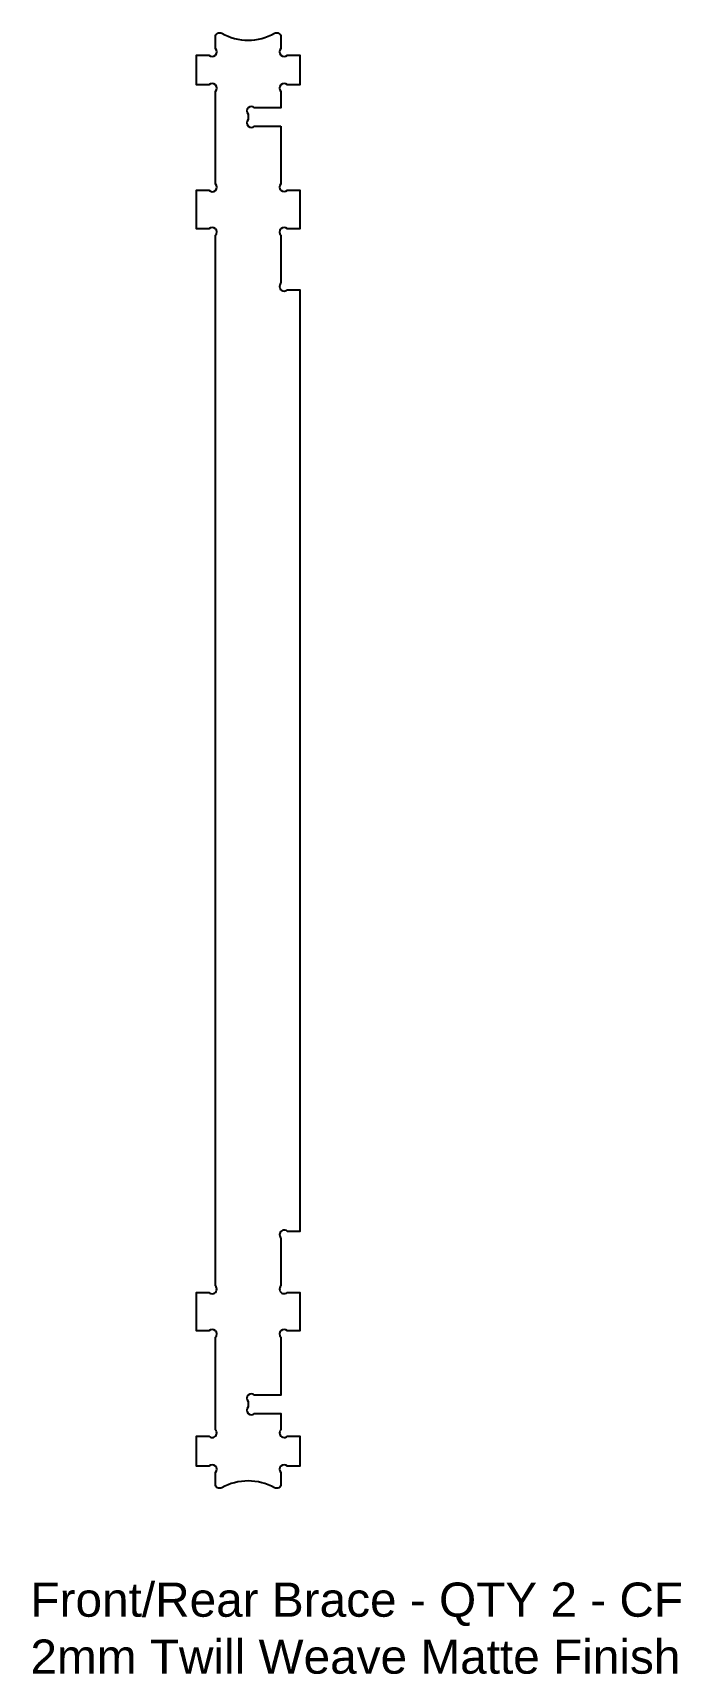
# Model space of a CAD drawing. Header units: inches. Extents: x 4 to 80, y 2 to 194.
import ezdxf

# ---------------------------------------------------------------- set-up
doc = ezdxf.new("R2010")
doc.units = ezdxf.units.IN
doc.header["$MEASUREMENT"] = 0
doc.layers.add('Front Rear Brace 12.07 2.15 v7', color=110, linetype='Continuous')
doc.styles.get("Standard").update_dxf_attribs({"font": 'arial.ttf'})

msp = doc.modelspace()

# ---------------------------------------------------------------- linework, layer by layer
at = {"layer": 'Front Rear Brace 12.07 2.15 v7'}
msp.add_lwpolyline([(33.19, 183.41), (33.19, 181.03), (33.19, 179.86), (33.19, 176.64, 1), (33.94, 175.89), (35.39, 175.89), (35.39, 171.39), (33.94, 171.39, 1), (33.19, 170.63), (33.19, 167.9), (33.19, 165.01, 1), (33.94, 164.25), (35.39, 164.25), (35.39, 158.73), (35.39, 126.51), (35.39, 116.52), (35.39, 101.73), (35.39, 91.74), (35.39, 59.52), (35.39, 54), (33.94, 54, 1), (33.19, 53.24), (33.19, 50.34), (33.19, 47.62, 1), (33.94, 46.86), (35.39, 46.86), (35.39, 42.36), (33.94, 42.36, 1), (33.19, 41.61), (33.19, 38.39), (33.19, 37.22), (33.19, 34.84), (30.11, 34.84, 1), (29.35, 34.08), (29.35, 33.76), (29.35, 33.44, 1), (30.11, 32.69), (31.6, 32.69), (33.19, 32.69), (33.19, 31.72), (33.19, 30.78, 1), (33.94, 30.02), (35.39, 30.02), (35.39, 26.52), (33.94, 26.52, 1), (33.19, 25.77), (33.19, 25.66), (33.19, 24.42, -0.570967), (32.44, 23.98, 0.257663), (26.26, 23.98, -0.570941), (25.52, 24.42), (25.52, 25.77, 1), (24.76, 26.52), (23.32, 26.52), (23.32, 30.02), (24.76, 30.02, 1), (25.52, 30.78), (25.52, 41.61, 1), (24.76, 42.36), (23.32, 42.36), (23.32, 46.86), (24.76, 46.86, 1), (25.52, 47.62), (25.52, 53.27), (25.52, 92.49), (25.52, 102.3), (25.52, 115.95), (25.52, 125.76), (25.52, 164.98), (25.52, 170.63, 1), (24.76, 171.39), (23.32, 171.39), (23.32, 175.89), (24.76, 175.89, 1), (25.52, 176.64), (25.52, 187.47, 1), (24.76, 188.23), (23.32, 188.23), (23.32, 191.73), (24.76, 191.73, 1), (25.52, 192.48), (25.52, 193.83, -0.570941), (26.26, 194.27, 0.257663), (32.44, 194.27, -0.570967), (33.19, 193.83), (33.19, 192.59), (33.19, 192.48, 1), (33.94, 191.73), (35.39, 191.73), (35.39, 188.23), (33.94, 188.23, 1), (33.19, 187.47), (33.19, 186.53), (33.19, 185.56), (30.11, 185.56, 1), (29.35, 184.81), (29.35, 184.49), (29.35, 184.17, 1), (30.11, 183.41), (31.6, 183.41)], format="xyb", close=True, dxfattribs=at)

# ---------------------------------------------------------------- texts
at = {"layer": 'Front Rear Brace 12.07 2.15 v7', "insert": (3.87, 12.88), "char_height": 4, "attachment_point": 1}
msp.add_mtext_dynamic_manual_height_columns('Front/Rear Brace - QTY 2 - CF 2mm Twill Weave Matte Finish', width=77.1888, gutter_width=1, heights=[0], dxfattribs=at)

doc.saveas('drawing.dxf')
